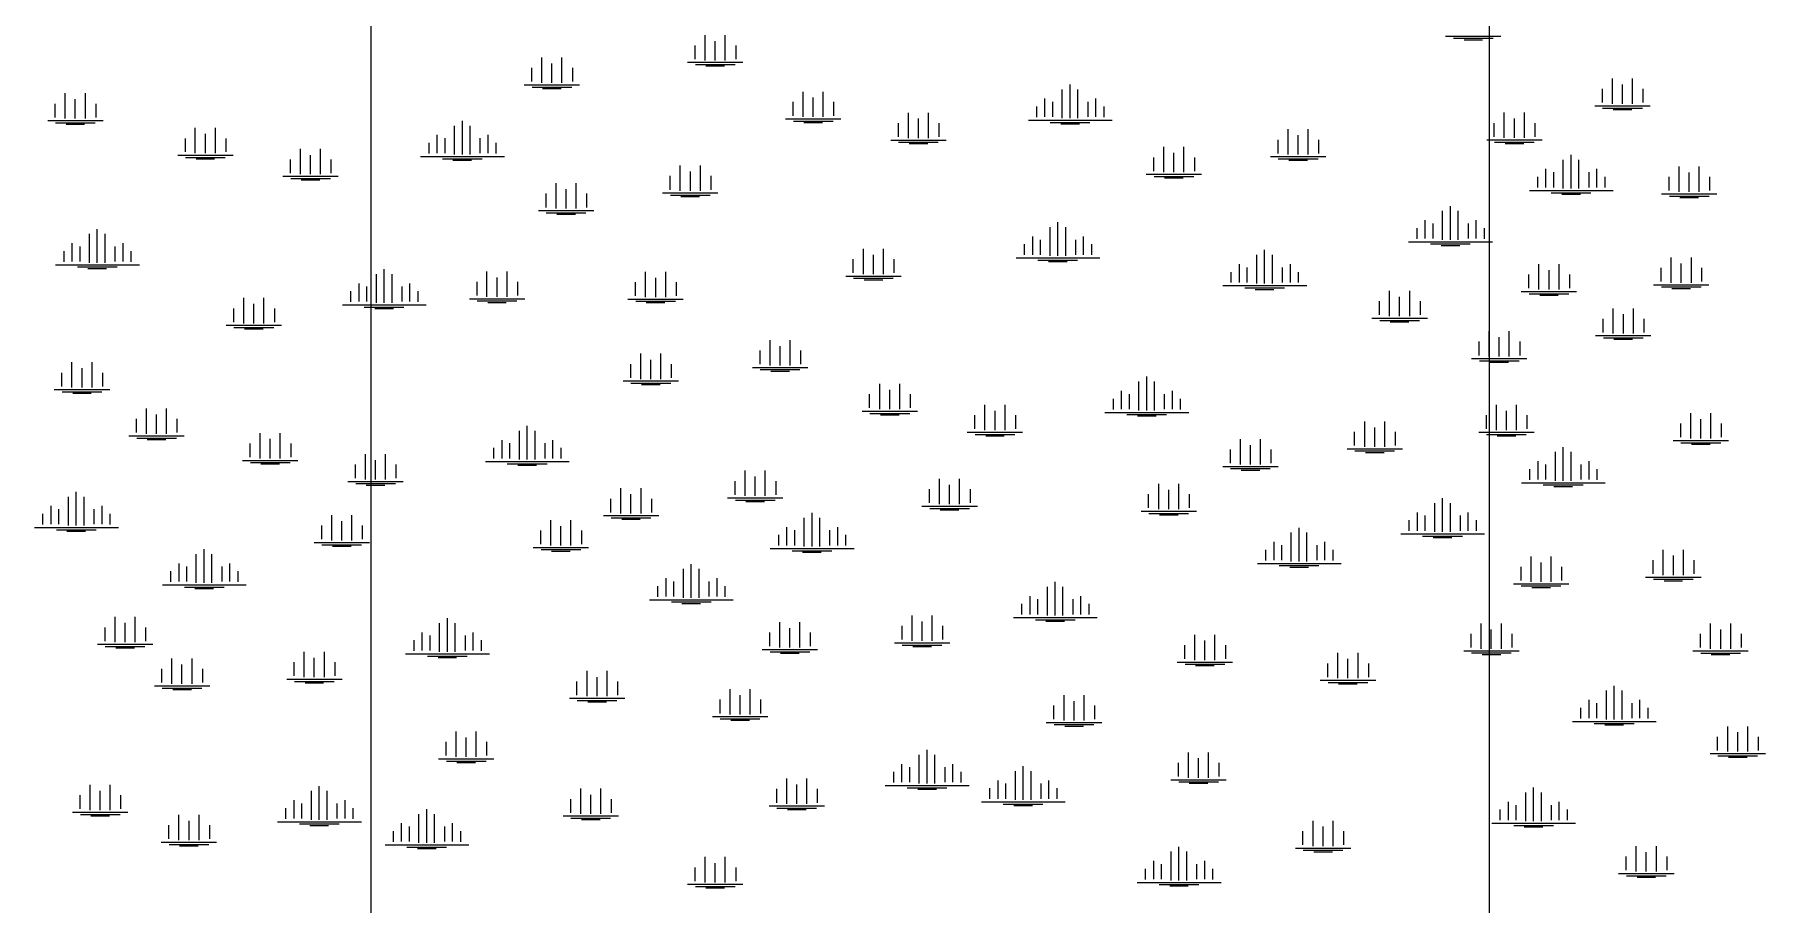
# Model space of a CAD drawing. Header units: metres. Extents: x 405809 to 420020, y 8257398 to 8272141.
# Drawn here: x 406699 to 408243, y 8265190 to 8265968 of the extents above; entities that cross this region are included whole.
import ezdxf

# ---------------------------------------------------------------- set-up
doc = ezdxf.new("R2010")
doc.units = ezdxf.units.M
doc.layers.add('BOFEDALES', color=112, linetype='Continuous', lineweight=5)
doc.layers.add('COORDENADAS', color=30, linetype='Continuous', lineweight=5)

msp = doc.modelspace()

# ---------------------------------------------------------------- linework, layer by layer
at = {"layer": 'BOFEDALES'}
for p, q in [((407289.6, 8265958.5), (407289.6, 8265946.2)), ((407298.8, 8265945.1), (407298.8, 8265967.8)), ((407307.8, 8265945.1), (407307.8, 8265962.4)), ((407316.8, 8265945.1), (407316.8, 8265967.8)), ((407326.1, 8265958.5), (407326.1, 8265946.2)), ((407960.9, 8265966.9), (408010.4, 8265966.9)), ((407967.9, 8265964.9), (408003.4, 8265964.9)), ((407977.4, 8265963.6), (407994, 8265963.6)), ((407143.6, 8265938.3), (407143.6, 8265926.1)), ((407152.8, 8265925), (407152.8, 8265947.6)), ((407161.8, 8265925), (407161.8, 8265942.3)), ((407170.8, 8265925), (407170.8, 8265947.6)), ((407180.1, 8265938.3), (407180.1, 8265926.1)), ((407283.1, 8265943.4), (407332.6, 8265943.4)), ((407290.1, 8265941.4), (407325.6, 8265941.4)), ((407299.5, 8265940.1), (407316.2, 8265940.1)), ((407137.1, 8265923.2), (407186.6, 8265923.2)), ((407625.2, 8265893.4), (407625.2, 8265923.6)), ((408110.1, 8265906.3), (408110.1, 8265928.9)), ((408119.1, 8265906.3), (408119.1, 8265923.6)), ((408128.1, 8265906.3), (408128.1, 8265928.9)), ((406726.6, 8265893.1), (406726.6, 8265915.7)), ((406735.6, 8265893.1), (406735.6, 8265910.3)), ((406744.6, 8265893.1), (406744.6, 8265915.7)), ((407144.1, 8265921.2), (407179.6, 8265921.2)), ((407153.5, 8265920), (407170.1, 8265920)), ((407377.2, 8265907.9), (407377.2, 8265895.6)), ((407386.4, 8265894.5), (407386.4, 8265917.1)), ((407395.4, 8265894.5), (407395.4, 8265911.8)), ((407404.4, 8265894.5), (407404.4, 8265917.1)), ((407413.7, 8265907.9), (407413.7, 8265895.6)), ((407602.4, 8265910.9), (407602.4, 8265894.5)), ((407609.4, 8265908), (407609.4, 8265894.5)), ((407618.2, 8265893.4), (407618.2, 8265919.2)), ((407625.2, 8265893.4), (407625.2, 8265919.2)), ((407632.2, 8265893.4), (407632.2, 8265919.2)), ((407640.9, 8265908), (407640.9, 8265894.5)), ((407647.9, 8265910.9), (407647.9, 8265894.5)), ((408100.8, 8265919.7), (408100.8, 8265907.4)), ((408137.4, 8265919.7), (408137.4, 8265907.4)), ((406717.4, 8265906.4), (406717.4, 8265894.1)), ((406753.9, 8265906.4), (406753.9, 8265894.1)), ((407370.7, 8265892.7), (407420.2, 8265892.7)), ((407480.5, 8265875.7), (407480.5, 8265898.3)), ((407489.5, 8265875.7), (407489.5, 8265893)), ((407498.5, 8265875.7), (407498.5, 8265898.3)), ((407595.1, 8265903.9), (407595.1, 8265894.4)), ((407655.3, 8265903.9), (407655.3, 8265894.4)), ((408013.4, 8265875.8), (408013.4, 8265898.4)), ((408022.4, 8265875.8), (408022.4, 8265893.1)), ((408031.4, 8265875.8), (408031.4, 8265898.4)), ((408094.3, 8265904.5), (408143.9, 8265904.5)), ((408101.3, 8265902.5), (408136.9, 8265902.5)), ((408110.8, 8265901.3), (408127.4, 8265901.3)), ((406710.9, 8265891.3), (406760.4, 8265891.3)), ((406717.9, 8265889.3), (406753.4, 8265889.3)), ((406727.3, 8265888), (406743.9, 8265888)), ((406842.9, 8265862.1), (406842.9, 8265884.7)), ((406851.9, 8265862.1), (406851.9, 8265879.4)), ((406860.9, 8265862.1), (406860.9, 8265884.7)), ((407058.9, 8265878.4), (407058.9, 8265862.1)), ((407074.7, 8265861), (407074.7, 8265886.7)), ((407081.7, 8265861), (407081.7, 8265891.1)), ((407081.7, 8265861), (407081.7, 8265886.7)), ((407088.7, 8265861), (407088.7, 8265886.7)), ((407104.4, 8265878.4), (407104.4, 8265862.1)), ((407377.7, 8265890.7), (407413.2, 8265890.7)), ((407387.1, 8265889.5), (407403.8, 8265889.5)), ((407471.3, 8265889), (407471.3, 8265876.8)), ((407507.8, 8265889), (407507.8, 8265876.8)), ((407587.9, 8265891.7), (407662.8, 8265891.7)), ((407607.4, 8265889.7), (407642.9, 8265889.7)), ((407616.9, 8265888.4), (407633.5, 8265888.4)), ((407820.1, 8265860.9), (407820.1, 8265883.5)), ((407829.1, 8265860.9), (407829.1, 8265878.2)), ((407838.1, 8265860.9), (407838.1, 8265883.5)), ((408004.2, 8265889.1), (408004.2, 8265876.9)), ((408040.7, 8265889.1), (408040.7, 8265876.9)), ((406833.7, 8265875.4), (406833.7, 8265863.2)), ((406870.2, 8265875.4), (406870.2, 8265863.2)), ((406937, 8265843.3), (406937, 8265865.9)), ((406955, 8265843.3), (406955, 8265865.9)), ((407051.6, 8265871.4), (407051.6, 8265861.9)), ((407065.9, 8265875.5), (407065.9, 8265862.1)), ((407097.4, 8265875.5), (407097.4, 8265862.1)), ((407111.7, 8265871.4), (407111.7, 8265861.9)), ((407464.8, 8265873.9), (407514.3, 8265873.9)), ((407471.8, 8265871.9), (407507.3, 8265871.9)), ((407481.2, 8265870.7), (407497.8, 8265870.7)), ((407709, 8265845.1), (407709, 8265867.7)), ((407718, 8265845.1), (407718, 8265862.4)), ((407727, 8265845.1), (407727, 8265867.7)), ((407810.8, 8265874.2), (407810.8, 8265862)), ((407847.4, 8265874.2), (407847.4, 8265862)), ((407997.7, 8265874), (408047.2, 8265874)), ((408004.7, 8265872), (408040.2, 8265872)), ((408014.1, 8265870.7), (408030.8, 8265870.7)), ((406827.2, 8265860.3), (406876.7, 8265860.3)), ((406834.2, 8265858.3), (406869.7, 8265858.3)), ((406843.6, 8265857), (406860.2, 8265857)), ((406927.7, 8265856.6), (406927.7, 8265844.3)), ((406946, 8265843.3), (406946, 8265860.5)), ((406964.2, 8265856.6), (406964.2, 8265844.3)), ((407044.3, 8265859.2), (407119.3, 8265859.2)), ((407063.9, 8265857.2), (407099.4, 8265857.2)), ((407073.3, 8265856), (407090, 8265856)), ((407276.6, 8265828.5), (407276.6, 8265851.1)), ((407285.6, 8265828.5), (407285.6, 8265845.7)), ((407294.6, 8265828.5), (407294.6, 8265851.1)), ((407699.8, 8265858.4), (407699.8, 8265846.2)), ((407736.3, 8265858.4), (407736.3, 8265846.2)), ((407804.3, 8265859.1), (407853.9, 8265859.1)), ((407811.3, 8265857.1), (407846.9, 8265857.1)), ((407820.8, 8265855.9), (407837.4, 8265855.9)), ((408050.4, 8265848), (408050.4, 8265831.6)), ((408066.2, 8265830.5), (408066.2, 8265856.3)), ((408073.2, 8265830.5), (408073.2, 8265860.7)), ((408073.2, 8265830.5), (408073.2, 8265856.3)), ((408080.2, 8265830.5), (408080.2, 8265856.3)), ((408095.9, 8265848), (408095.9, 8265831.6)), ((408169.7, 8265827.6), (408169.7, 8265850.2)), ((408187.7, 8265827.6), (408187.7, 8265850.2)), ((406921.2, 8265841.5), (406970.7, 8265841.5)), ((406928.2, 8265839.5), (406963.7, 8265839.5)), ((406937.7, 8265838.2), (406954.3, 8265838.2)), ((407165.5, 8265812.6), (407165.5, 8265835.3)), ((407183.5, 8265812.6), (407183.5, 8265835.3)), ((407267.3, 8265841.8), (407267.3, 8265829.5)), ((407303.8, 8265841.8), (407303.8, 8265829.5)), ((407693.3, 8265843.3), (407742.8, 8265843.3)), ((407700.3, 8265841.3), (407735.8, 8265841.3)), ((407709.7, 8265840), (407726.3, 8265840)), ((408043.1, 8265841), (408043.1, 8265831.5)), ((408057.4, 8265845.1), (408057.4, 8265831.6)), ((408088.9, 8265845.1), (408088.9, 8265831.6)), ((408103.2, 8265841), (408103.2, 8265831.5)), ((408160.5, 8265840.9), (408160.5, 8265828.7)), ((408178.7, 8265827.6), (408178.7, 8265844.9)), ((408197, 8265840.9), (408197, 8265828.7)), ((407156.2, 8265826), (407156.2, 8265813.7)), ((407174.5, 8265812.6), (407174.5, 8265829.9)), ((407192.7, 8265826), (407192.7, 8265813.7)), ((407260.8, 8265826.7), (407310.3, 8265826.7)), ((407267.8, 8265824.7), (407303.3, 8265824.7)), ((407277.2, 8265823.4), (407293.9, 8265823.4)), ((407965.2, 8265784.8), (407965.2, 8265814.9)), ((408035.9, 8265828.8), (408110.8, 8265828.8)), ((408055.4, 8265826.8), (408090.9, 8265826.8)), ((408064.9, 8265825.5), (408081.5, 8265825.5)), ((408154, 8265825.8), (408203.5, 8265825.8)), ((408161, 8265823.8), (408196.5, 8265823.8)), ((408170.4, 8265822.6), (408187.1, 8265822.6)), ((407149.7, 8265810.9), (407199.2, 8265810.9)), ((407156.7, 8265808.9), (407192.2, 8265808.9)), ((407166.1, 8265807.6), (407182.8, 8265807.6)), ((407614.2, 8265770.3), (407614.2, 8265800.4)), ((407942.5, 8265802.2), (407942.5, 8265785.9)), ((407949.5, 8265799.3), (407949.5, 8265785.9)), ((407958.2, 8265784.8), (407958.2, 8265810.5)), ((407965.2, 8265784.8), (407965.2, 8265810.5)), ((407972.2, 8265784.8), (407972.2, 8265810.5)), ((407981, 8265799.3), (407981, 8265785.9)), ((407988, 8265802.2), (407988, 8265785.9)), ((406748.2, 8265764.1), (406748.2, 8265789.9)), ((406755.2, 8265764.1), (406755.2, 8265794.3)), ((406755.2, 8265764.1), (406755.2, 8265789.9)), ((406762.2, 8265764.1), (406762.2, 8265789.9)), ((407591.4, 8265787.7), (407591.4, 8265771.3)), ((407598.4, 8265784.8), (407598.4, 8265771.3)), ((407607.2, 8265770.3), (407607.2, 8265796)), ((407614.2, 8265770.3), (407614.2, 8265796)), ((407621.2, 8265770.3), (407621.2, 8265796)), ((407629.9, 8265784.8), (407629.9, 8265771.3)), ((407636.9, 8265787.7), (407636.9, 8265771.3)), ((407935.2, 8265795.2), (407935.2, 8265785.7)), ((407995.3, 8265795.2), (407995.3, 8265785.7)), ((406725.2, 8265774.5), (406725.2, 8265765)), ((406732.5, 8265781.6), (406732.5, 8265765.2)), ((406739.5, 8265778.7), (406739.5, 8265765.2)), ((406771, 8265778.7), (406771, 8265765.2)), ((406778, 8265781.6), (406778, 8265765.2)), ((406785.3, 8265774.5), (406785.3, 8265765)), ((407440.3, 8265754), (407440.3, 8265776.7)), ((407449.3, 8265754), (407449.3, 8265771.3)), ((407458.3, 8265754), (407458.3, 8265776.7)), ((407576.9, 8265768.5), (407651.8, 8265768.5)), ((407584.1, 8265780.7), (407584.1, 8265771.2)), ((407644.2, 8265780.7), (407644.2, 8265771.2)), ((407792, 8265745.5), (407792, 8265771.2)), ((407799, 8265745.5), (407799, 8265775.6)), ((407799, 8265745.5), (407799, 8265771.2)), ((407806, 8265745.5), (407806, 8265771.2)), ((407927.9, 8265783), (408002.9, 8265783)), ((407947.5, 8265781), (407983, 8265781)), ((407956.9, 8265779.7), (407973.6, 8265779.7)), ((408162.7, 8265746.3), (408162.7, 8265768.9)), ((408180.7, 8265746.3), (408180.7, 8265768.9)), ((406717.9, 8265762.4), (406792.9, 8265762.4)), ((406737.5, 8265760.4), (406773, 8265760.4)), ((406746.9, 8265759.1), (406763.6, 8265759.1)), ((407004.8, 8265728.3), (407004.8, 8265754)), ((407011.8, 8265728.3), (407011.8, 8265758.4)), ((407011.8, 8265728.3), (407011.8, 8265754)), ((407018.8, 8265728.3), (407018.8, 8265754)), ((407103.7, 8265733.8), (407103.7, 8265756.4)), ((407121.7, 8265733.8), (407121.7, 8265756.4)), ((407245.6, 8265733.5), (407245.6, 8265756.1)), ((407263.6, 8265733.5), (407263.6, 8265756.1)), ((407431, 8265767.4), (407431, 8265755.1)), ((407467.5, 8265767.4), (407467.5, 8265755.1)), ((407596.4, 8265766.5), (407631.9, 8265766.5)), ((407605.8, 8265765.2), (407622.5, 8265765.2)), ((407769, 8265755.9), (407769, 8265746.4)), ((407776.3, 8265762.9), (407776.3, 8265746.5)), ((407783.3, 8265760), (407783.3, 8265746.5)), ((407814.8, 8265760), (407814.8, 8265746.5)), ((407821.8, 8265762.9), (407821.8, 8265746.5)), ((407829.1, 8265755.9), (407829.1, 8265746.4)), ((408035.1, 8265753.6), (408035.1, 8265741.4)), ((408044.4, 8265740.3), (408044.4, 8265762.9)), ((408053.4, 8265740.3), (408053.4, 8265757.5)), ((408062.4, 8265740.3), (408062.4, 8265762.9)), ((408071.6, 8265753.6), (408071.6, 8265741.4)), ((408153.4, 8265759.6), (408153.4, 8265747.3)), ((408171.7, 8265746.3), (408171.7, 8265763.5)), ((408189.9, 8265759.6), (408189.9, 8265747.3)), ((406981.7, 8265738.7), (406981.7, 8265729.2)), ((406989, 8265745.7), (406989, 8265729.4)), ((406996, 8265742.9), (406996, 8265729.4)), ((407027.5, 8265742.9), (407027.5, 8265729.4)), ((407034.5, 8265745.7), (407034.5, 8265729.4)), ((407041.8, 8265738.7), (407041.8, 8265729.2)), ((407094.5, 8265747.1), (407094.5, 8265734.9)), ((407112.7, 8265733.8), (407112.7, 8265751.1)), ((407131, 8265747.1), (407131, 8265734.9)), ((407236.3, 8265746.8), (407236.3, 8265734.6)), ((407254.6, 8265733.5), (407254.6, 8265750.8)), ((407272.8, 8265746.8), (407272.8, 8265734.6)), ((407424.5, 8265752.3), (407474, 8265752.3)), ((407431.5, 8265750.3), (407467, 8265750.3)), ((407440.9, 8265749), (407457.6, 8265749)), ((407761.7, 8265743.7), (407836.7, 8265743.7)), ((407781.3, 8265741.7), (407816.8, 8265741.7)), ((407790.7, 8265740.4), (407807.4, 8265740.4)), ((407910.8, 8265716.4), (407910.8, 8265739)), ((407928.8, 8265716.4), (407928.8, 8265739)), ((408028.6, 8265738.5), (408078.1, 8265738.5)), ((408146.9, 8265744.5), (408196.4, 8265744.5)), ((408153.9, 8265742.5), (408189.4, 8265742.5)), ((408163.3, 8265741.2), (408180, 8265741.2)), ((406877, 8265723.4), (406877, 8265711.1)), ((406886.3, 8265710), (406886.3, 8265732.7)), ((406895.3, 8265710), (406895.3, 8265727.3)), ((406904.3, 8265710), (406904.3, 8265732.7)), ((406913.6, 8265723.4), (406913.6, 8265711.1)), ((406974.5, 8265726.5), (407049.4, 8265726.5)), ((406994, 8265724.5), (407029.5, 8265724.5)), ((407003.4, 8265723.3), (407020.1, 8265723.3)), ((407088, 8265732), (407137.5, 8265732)), ((407095, 8265730), (407130.5, 8265730)), ((407104.4, 8265728.7), (407121, 8265728.7)), ((407229.8, 8265731.7), (407279.3, 8265731.7)), ((407236.8, 8265729.7), (407272.3, 8265729.7)), ((407246.2, 8265728.5), (407262.9, 8265728.5)), ((407901.6, 8265729.7), (407901.6, 8265717.5)), ((407919.8, 8265716.4), (407919.8, 8265733.7)), ((407938.1, 8265729.7), (407938.1, 8265717.5)), ((408035.6, 8265736.5), (408071.1, 8265736.5)), ((408045.1, 8265735.2), (408061.7, 8265735.2)), ((408110.9, 8265700.8), (408110.9, 8265723.4)), ((408128.9, 8265700.8), (408128.9, 8265723.4)), ((406870.5, 8265708.3), (406920.1, 8265708.3)), ((407895.1, 8265714.6), (407944.6, 8265714.6)), ((407902.1, 8265712.6), (407937.6, 8265712.6)), ((407911.5, 8265711.3), (407928.2, 8265711.3)), ((408101.6, 8265714.1), (408101.6, 8265701.9)), ((408119.9, 8265700.8), (408119.9, 8265718.1)), ((408138.1, 8265714.1), (408138.1, 8265701.9)), ((406877.5, 8265706.3), (406913.1, 8265706.3)), ((406887, 8265705), (406903.6, 8265705)), ((407356.9, 8265672.4), (407356.9, 8265695)), ((407374.9, 8265672.4), (407374.9, 8265695)), ((407990.7, 8265693.7), (407990.7, 8265681.4)), ((407999.9, 8265680.4), (407999.9, 8265703)), ((408008.9, 8265680.4), (408008.9, 8265697.6)), ((408017.9, 8265680.4), (408017.9, 8265703)), ((408027.2, 8265693.7), (408027.2, 8265681.4)), ((408095.1, 8265699), (408144.6, 8265699)), ((408102.1, 8265697), (408137.6, 8265697)), ((408111.5, 8265695.8), (408128.2, 8265695.8)), ((407241.2, 8265660.2), (407241.2, 8265682.9)), ((407250.2, 8265660.2), (407250.2, 8265677.5)), ((407259.2, 8265660.2), (407259.2, 8265682.9)), ((407347.6, 8265685.7), (407347.6, 8265673.5)), ((407365.9, 8265672.4), (407365.9, 8265689.7)), ((407384.1, 8265685.7), (407384.1, 8265673.5)), ((407984.2, 8265678.6), (408033.7, 8265678.6)), ((407991.2, 8265676.6), (408026.7, 8265676.6)), ((406723.3, 8265665.9), (406723.3, 8265653.6)), ((406732.6, 8265652.5), (406732.6, 8265675.2)), ((406741.6, 8265652.5), (406741.6, 8265669.8)), ((406750.6, 8265652.5), (406750.6, 8265675.2)), ((406759.9, 8265665.9), (406759.9, 8265653.6)), ((407232, 8265673.6), (407232, 8265661.3)), ((407268.5, 8265673.6), (407268.5, 8265661.3)), ((407341.1, 8265670.6), (407390.6, 8265670.6)), ((407348.1, 8265668.6), (407383.6, 8265668.6)), ((407357.5, 8265667.3), (407374.2, 8265667.3)), ((407693.7, 8265632.2), (407693.7, 8265662.4)), ((408000.6, 8265675.3), (408017.2, 8265675.3)), ((406716.8, 8265650.8), (406766.4, 8265650.8)), ((406723.8, 8265648.8), (406759.4, 8265648.8)), ((406733.3, 8265647.5), (406749.9, 8265647.5)), ((407225.5, 8265658.5), (407275, 8265658.5)), ((407232.5, 8265656.5), (407268, 8265656.5)), ((407241.9, 8265655.2), (407258.5, 8265655.2)), ((407445.6, 8265646.6), (407445.6, 8265634.4)), ((407454.9, 8265633.3), (407454.9, 8265655.9)), ((407463.9, 8265633.3), (407463.9, 8265650.6)), ((407472.9, 8265633.3), (407472.9, 8265655.9)), ((407482.2, 8265646.6), (407482.2, 8265634.4)), ((407670.9, 8265649.7), (407670.9, 8265633.3)), ((407677.9, 8265646.8), (407677.9, 8265633.3)), ((407686.7, 8265632.2), (407686.7, 8265657.9)), ((407693.7, 8265632.2), (407693.7, 8265657.9)), ((407700.7, 8265632.2), (407700.7, 8265657.9)), ((407709.4, 8265646.8), (407709.4, 8265633.3)), ((407716.4, 8265649.7), (407716.4, 8265633.3)), ((406799.2, 8265611.2), (406799.2, 8265633.8)), ((406817.2, 8265611.2), (406817.2, 8265633.8)), ((407439.1, 8265631.5), (407488.7, 8265631.5)), ((407446.1, 8265629.5), (407481.7, 8265629.5)), ((407549, 8265614.5), (407549, 8265637.1)), ((407558, 8265614.5), (407558, 8265631.8)), ((407567, 8265614.5), (407567, 8265637.1)), ((407656.3, 8265630.4), (407731.3, 8265630.4)), ((407663.6, 8265642.6), (407663.6, 8265633.1)), ((407723.7, 8265642.6), (407723.7, 8265633.1)), ((408006.4, 8265614.5), (408006.4, 8265637.1)), ((408015.4, 8265614.5), (408015.4, 8265631.8)), ((408024.4, 8265614.5), (408024.4, 8265637.1)), ((408180.2, 8265607.1), (408180.2, 8265629.7)), ((408198.2, 8265607.1), (408198.2, 8265629.7)), ((406790, 8265624.6), (406790, 8265612.3)), ((406808.2, 8265611.2), (406808.2, 8265628.5)), ((406826.5, 8265624.6), (406826.5, 8265612.3)), ((407132.7, 8265588.2), (407132.7, 8265613.9)), ((407139.7, 8265588.2), (407139.7, 8265618.4)), ((407139.7, 8265588.2), (407139.7, 8265613.9)), ((407146.7, 8265588.2), (407146.7, 8265613.9)), ((407455.6, 8265628.3), (407472.2, 8265628.3)), ((407539.7, 8265627.8), (407539.7, 8265615.6)), ((407576.2, 8265627.8), (407576.2, 8265615.6)), ((407675.9, 8265628.4), (407711.4, 8265628.4)), ((407685.3, 8265627.2), (407702, 8265627.2)), ((407888.6, 8265599.7), (407888.6, 8265622.3)), ((407897.6, 8265599.7), (407897.6, 8265617)), ((407906.6, 8265599.7), (407906.6, 8265622.3)), ((407997.1, 8265627.8), (407997.1, 8265615.6)), ((408033.6, 8265627.8), (408033.6, 8265615.6)), ((408170.9, 8265620.4), (408170.9, 8265608.2)), ((408189.2, 8265607.1), (408189.2, 8265624.4)), ((408207.4, 8265620.4), (408207.4, 8265608.2)), ((406783.5, 8265609.4), (406833, 8265609.4)), ((406790.5, 8265607.4), (406826, 8265607.4)), ((406799.9, 8265606.2), (406816.6, 8265606.2)), ((406891.7, 8265602.6), (406891.7, 8265590.4)), ((406900.9, 8265589.3), (406900.9, 8265611.9)), ((406909.9, 8265589.3), (406909.9, 8265606.6)), ((406918.9, 8265589.3), (406918.9, 8265611.9)), ((406928.2, 8265602.6), (406928.2, 8265590.4)), ((407109.6, 8265598.6), (407109.6, 8265589.1)), ((407116.9, 8265605.7), (407116.9, 8265589.3)), ((407123.9, 8265602.8), (407123.9, 8265589.3)), ((407155.4, 8265602.8), (407155.4, 8265589.3)), ((407162.4, 8265605.7), (407162.4, 8265589.3)), ((407169.8, 8265598.6), (407169.8, 8265589.1)), ((407533.2, 8265612.7), (407582.7, 8265612.7)), ((407540.2, 8265610.7), (407575.7, 8265610.7)), ((407549.7, 8265609.4), (407566.3, 8265609.4)), ((407777.5, 8265583.9), (407777.5, 8265606.5)), ((407786.5, 8265583.9), (407786.5, 8265601.2)), ((407795.5, 8265583.9), (407795.5, 8265606.5)), ((407879.3, 8265613), (407879.3, 8265600.8)), ((407915.8, 8265613), (407915.8, 8265600.8)), ((407990.6, 8265612.7), (408040.1, 8265612.7)), ((407997.6, 8265610.7), (408033.1, 8265610.7)), ((408007, 8265609.5), (408023.7, 8265609.5)), ((408066.1, 8265569.3), (408066.1, 8265599.4)), ((408164.4, 8265605.3), (408213.9, 8265605.3)), ((408171.4, 8265603.3), (408206.9, 8265603.3)), ((408180.8, 8265602.1), (408197.5, 8265602.1)), ((406885.2, 8265587.5), (406934.7, 8265587.5)), ((406892.2, 8265585.5), (406927.7, 8265585.5)), ((406901.6, 8265584.3), (406918.3, 8265584.3)), ((406985.8, 8265583.8), (406985.8, 8265571.6)), ((406995, 8265570.5), (406995, 8265593.1)), ((407004, 8265570.5), (407004, 8265587.8)), ((407013, 8265570.5), (407013, 8265593.1)), ((407022.3, 8265583.8), (407022.3, 8265571.6)), ((407102.4, 8265586.4), (407177.3, 8265586.4)), ((407121.9, 8265584.4), (407157.4, 8265584.4)), ((407131.4, 8265583.2), (407148, 8265583.2)), ((407768.2, 8265597.2), (407768.2, 8265585)), ((407804.7, 8265597.2), (407804.7, 8265585)), ((407872.8, 8265597.9), (407922.3, 8265597.9)), ((407879.8, 8265595.9), (407915.3, 8265595.9)), ((407889.2, 8265594.6), (407905.9, 8265594.6)), ((408043.3, 8265586.7), (408043.3, 8265570.3)), ((408050.3, 8265583.8), (408050.3, 8265570.3)), ((408059.1, 8265569.3), (408059.1, 8265595)), ((408066.1, 8265569.3), (408066.1, 8265595)), ((408073.1, 8265569.3), (408073.1, 8265595)), ((408081.9, 8265583.8), (408081.9, 8265570.3)), ((408088.9, 8265586.7), (408088.9, 8265570.3)), ((406979.3, 8265568.7), (407028.8, 8265568.7)), ((407325.4, 8265569), (407325.4, 8265556.8)), ((407334.6, 8265555.7), (407334.6, 8265578.3)), ((407343.6, 8265555.7), (407343.6, 8265573)), ((407352.6, 8265555.7), (407352.6, 8265578.3)), ((407361.9, 8265569), (407361.9, 8265556.8)), ((407508.4, 8265548.3), (407508.4, 8265570.9)), ((407526.4, 8265548.3), (407526.4, 8265570.9)), ((407761.7, 8265582.1), (407811.2, 8265582.1)), ((407768.7, 8265580.1), (407804.2, 8265580.1)), ((407778.1, 8265578.8), (407794.8, 8265578.8)), ((408028.8, 8265567.5), (408103.7, 8265567.5)), ((408036, 8265579.7), (408036, 8265570.2)), ((408096.2, 8265579.7), (408096.2, 8265570.2)), ((406729.5, 8265529.3), (406729.5, 8265555)), ((406736.5, 8265529.3), (406736.5, 8265559.4)), ((406736.5, 8265529.3), (406736.5, 8265555)), ((406743.5, 8265529.3), (406743.5, 8265555)), ((406986.3, 8265566.7), (407021.8, 8265566.7)), ((406995.7, 8265565.4), (407012.4, 8265565.4)), ((407214.3, 8265553.2), (407214.3, 8265541)), ((407223.5, 8265539.9), (407223.5, 8265562.5)), ((407232.5, 8265539.9), (407232.5, 8265557.2)), ((407241.5, 8265539.9), (407241.5, 8265562.5)), ((407250.8, 8265553.2), (407250.8, 8265541)), ((407318.9, 8265553.9), (407368.4, 8265553.9)), ((407499.2, 8265561.6), (407499.2, 8265549.4)), ((407517.4, 8265548.3), (407517.4, 8265565.6)), ((407535.7, 8265561.6), (407535.7, 8265549.4)), ((407695.1, 8265557.3), (407695.1, 8265545)), ((407704.4, 8265543.9), (407704.4, 8265566.5)), ((407713.4, 8265543.9), (407713.4, 8265561.2)), ((407722.4, 8265543.9), (407722.4, 8265566.5)), ((407731.6, 8265557.3), (407731.6, 8265545)), ((407958.2, 8265523.5), (407958.2, 8265553.6)), ((408048.3, 8265565.5), (408083.9, 8265565.5)), ((408057.8, 8265564.2), (408074.4, 8265564.2)), ((406706.4, 8265539.7), (406706.4, 8265530.2)), ((406713.7, 8265546.7), (406713.7, 8265530.4)), ((406720.7, 8265543.8), (406720.7, 8265530.4)), ((406752.2, 8265543.8), (406752.2, 8265530.4)), ((406759.2, 8265546.7), (406759.2, 8265530.4)), ((406766.5, 8265539.7), (406766.5, 8265530.2)), ((406964.9, 8265515.8), (406964.9, 8265538.5)), ((406982.9, 8265515.8), (406982.9, 8265538.5)), ((407207.8, 8265538.1), (407257.3, 8265538.1)), ((407325.9, 8265551.9), (407361.4, 8265551.9)), ((407335.3, 8265550.6), (407351.9, 8265550.6)), ((407394.4, 8265510.4), (407394.4, 8265540.6)), ((407492.7, 8265546.5), (407542.2, 8265546.5)), ((407499.7, 8265544.5), (407535.2, 8265544.5)), ((407509.1, 8265543.2), (407525.7, 8265543.2)), ((407688.6, 8265542.1), (407738.1, 8265542.1)), ((407695.6, 8265540.1), (407731.1, 8265540.1)), ((407705, 8265538.9), (407721.7, 8265538.9)), ((407935.4, 8265540.9), (407935.4, 8265524.6)), ((407942.4, 8265538.1), (407942.4, 8265524.6)), ((407951.2, 8265523.5), (407951.2, 8265549.2)), ((407958.2, 8265523.5), (407958.2, 8265549.2)), ((407965.2, 8265523.5), (407965.2, 8265549.2)), ((407973.9, 8265538.1), (407973.9, 8265524.6)), ((407980.9, 8265540.9), (407980.9, 8265524.6)), ((406699.1, 8265527.5), (406774.1, 8265527.5)), ((406718.7, 8265525.5), (406754.2, 8265525.5)), ((406728.1, 8265524.2), (406744.8, 8265524.2)), ((406955.6, 8265529.2), (406955.6, 8265516.9)), ((406973.9, 8265515.8), (406973.9, 8265533.1)), ((406992.1, 8265529.2), (406992.1, 8265516.9)), ((407151.6, 8265524.8), (407151.6, 8265512.6)), ((407160.8, 8265511.5), (407160.8, 8265534.1)), ((407169.8, 8265511.5), (407169.8, 8265528.8)), ((407178.8, 8265511.5), (407178.8, 8265534.1)), ((407188.1, 8265524.8), (407188.1, 8265512.6)), ((407214.8, 8265536.1), (407250.3, 8265536.1)), ((407224.2, 8265534.8), (407240.8, 8265534.8)), ((407371.6, 8265527.9), (407371.6, 8265511.5)), ((407378.6, 8265525), (407378.6, 8265511.5)), ((407387.4, 8265510.4), (407387.4, 8265536.2)), ((407394.4, 8265510.4), (407394.4, 8265536.2)), ((407401.4, 8265510.4), (407401.4, 8265536.2)), ((407410.1, 8265525), (407410.1, 8265511.5)), ((407417.1, 8265527.9), (407417.1, 8265511.5)), ((407822.9, 8265497.1), (407822.9, 8265522.9)), ((407829.9, 8265497.1), (407829.9, 8265527.3)), ((407829.9, 8265497.1), (407829.9, 8265522.9)), ((407836.9, 8265497.1), (407836.9, 8265522.9)), ((407920.8, 8265521.7), (407995.8, 8265521.7)), ((407928.1, 8265533.9), (407928.1, 8265524.4)), ((407988.2, 8265533.9), (407988.2, 8265524.4)), ((406850.8, 8265478), (406850.8, 8265508.1)), ((406949.1, 8265514.1), (406998.6, 8265514.1)), ((406956.1, 8265512.1), (406991.6, 8265512.1)), ((406965.6, 8265510.8), (406982.2, 8265510.8)), ((407145.1, 8265509.7), (407194.6, 8265509.7)), ((407152.1, 8265507.7), (407187.6, 8265507.7)), ((407161.5, 8265506.4), (407178.1, 8265506.4)), ((407357, 8265508.7), (407432, 8265508.7)), ((407364.3, 8265520.9), (407364.3, 8265511.4)), ((407376.6, 8265506.7), (407412.1, 8265506.7)), ((407424.4, 8265520.9), (407424.4, 8265511.4)), ((407799.9, 8265507.5), (407799.9, 8265498)), ((407807.2, 8265514.6), (407807.2, 8265498.2)), ((407814.2, 8265511.7), (407814.2, 8265498.2)), ((407845.7, 8265511.7), (407845.7, 8265498.2)), ((407852.7, 8265514.6), (407852.7, 8265498.2)), ((407860, 8265507.5), (407860, 8265498)), ((407940.4, 8265519.7), (407975.9, 8265519.7)), ((407949.8, 8265518.5), (407966.5, 8265518.5)), ((408155.6, 8265485), (408155.6, 8265507.6)), ((408173.6, 8265485), (408173.6, 8265507.6)), ((406828.1, 8265495.4), (406828.1, 8265479.1)), ((406835.1, 8265492.5), (406835.1, 8265479.1)), ((406843.8, 8265478), (406843.8, 8265503.7)), ((406850.8, 8265478), (406850.8, 8265503.7)), ((406857.8, 8265478), (406857.8, 8265503.7)), ((406866.6, 8265492.5), (406866.6, 8265479.1)), ((406873.6, 8265495.4), (406873.6, 8265479.1)), ((407279.4, 8265464.7), (407279.4, 8265490.4)), ((407286.4, 8265464.7), (407286.4, 8265494.8)), ((407286.4, 8265464.7), (407286.4, 8265490.4)), ((407293.4, 8265464.7), (407293.4, 8265490.4)), ((407386, 8265505.4), (407402.7, 8265505.4)), ((407792.6, 8265495.4), (407867.6, 8265495.4)), ((407812.2, 8265493.4), (407847.7, 8265493.4)), ((407821.6, 8265492.1), (407838.3, 8265492.1)), ((408028.1, 8265492.3), (408028.1, 8265480.1)), ((408037.3, 8265479), (408037.3, 8265501.6)), ((408046.3, 8265479), (408046.3, 8265496.3)), ((408055.3, 8265479), (408055.3, 8265501.6)), ((408064.6, 8265492.3), (408064.6, 8265480.1)), ((408146.3, 8265498.3), (408146.3, 8265486.1)), ((408164.6, 8265485), (408164.6, 8265502.3)), ((408182.9, 8265498.3), (408182.9, 8265486.1)), ((406813.5, 8265476.2), (406888.4, 8265476.2)), ((406820.8, 8265488.4), (406820.8, 8265478.9)), ((406880.9, 8265488.4), (406880.9, 8265478.9)), ((407256.3, 8265475.1), (407256.3, 8265465.6)), ((407263.6, 8265482.1), (407263.6, 8265465.8)), ((407270.6, 8265479.2), (407270.6, 8265465.8)), ((407302.2, 8265479.2), (407302.2, 8265465.8)), ((407309.2, 8265482.1), (407309.2, 8265465.8)), ((407316.5, 8265475.1), (407316.5, 8265465.6)), ((407611.8, 8265448.7), (407611.8, 8265478.9)), ((408021.6, 8265477.2), (408071.1, 8265477.2)), ((408028.6, 8265475.2), (408064.1, 8265475.2)), ((408139.8, 8265483.2), (408189.4, 8265483.2)), ((408146.8, 8265481.2), (408182.4, 8265481.2)), ((408156.3, 8265479.9), (408172.9, 8265479.9)), ((406833.1, 8265474.2), (406868.6, 8265474.2)), ((406842.5, 8265473), (406859.1, 8265473)), ((407249.1, 8265462.9), (407324, 8265462.9)), ((407268.6, 8265460.9), (407304.2, 8265460.9)), ((407278.1, 8265459.6), (407294.7, 8265459.6)), ((407589.1, 8265466.2), (407589.1, 8265449.8)), ((407596.1, 8265463.3), (407596.1, 8265449.8)), ((407604.8, 8265448.7), (407604.8, 8265474.5)), ((407611.8, 8265448.7), (407611.8, 8265474.5)), ((407618.8, 8265448.7), (407618.8, 8265474.5)), ((407627.6, 8265463.3), (407627.6, 8265449.8)), ((407634.6, 8265466.2), (407634.6, 8265449.8)), ((408038, 8265473.9), (408054.6, 8265473.9)), ((406771.1, 8265424.9), (406771.1, 8265447.5)), ((406789.1, 8265424.9), (406789.1, 8265447.5)), ((407068.3, 8265416.3), (407068.3, 8265446.4)), ((407483.8, 8265426.2), (407483.8, 8265448.8)), ((407501.8, 8265426.2), (407501.8, 8265448.8)), ((407574.5, 8265447), (407649.5, 8265447)), ((407581.8, 8265459.1), (407581.8, 8265449.6)), ((407594.1, 8265445), (407629.6, 8265445)), ((407641.9, 8265459.1), (407641.9, 8265449.6)), ((406761.9, 8265438.2), (406761.9, 8265425.9)), ((406780.1, 8265424.9), (406780.1, 8265442.1)), ((406798.4, 8265438.2), (406798.4, 8265425.9)), ((407045.6, 8265433.7), (407045.6, 8265417.4)), ((407052.6, 8265430.8), (407052.6, 8265417.4)), ((407061.3, 8265416.3), (407061.3, 8265442)), ((407068.3, 8265416.3), (407068.3, 8265442)), ((407075.3, 8265416.3), (407075.3, 8265442)), ((407084.1, 8265430.8), (407084.1, 8265417.4)), ((407091.1, 8265433.7), (407091.1, 8265417.4)), ((407356.3, 8265433.5), (407356.3, 8265421.3)), ((407365.6, 8265420.2), (407365.6, 8265442.8)), ((407374.6, 8265420.2), (407374.6, 8265437.4)), ((407383.6, 8265420.2), (407383.6, 8265442.8)), ((407392.8, 8265433.5), (407392.8, 8265421.3)), ((407474.6, 8265439.5), (407474.6, 8265427.2)), ((407492.8, 8265426.2), (407492.8, 8265443.4)), ((407511.1, 8265439.5), (407511.1, 8265427.2)), ((407603.5, 8265443.7), (407620.2, 8265443.7)), ((407736.7, 8265409), (407736.7, 8265431.6)), ((407754.7, 8265409), (407754.7, 8265431.6)), ((407983.6, 8265432.4), (407983.6, 8265420.2)), ((407992.8, 8265419.1), (407992.8, 8265441.7)), ((408001.8, 8265419.1), (408001.8, 8265436.4)), ((408010.8, 8265419.1), (408010.8, 8265441.7)), ((408020.1, 8265432.4), (408020.1, 8265420.2)), ((408188.6, 8265432.3), (408188.6, 8265420.1)), ((408197.9, 8265419), (408197.9, 8265441.6)), ((408206.9, 8265419), (408206.9, 8265436.3)), ((408215.9, 8265419), (408215.9, 8265441.6)), ((408225.1, 8265432.3), (408225.1, 8265420.1)), ((406755.4, 8265423.1), (406804.9, 8265423.1)), ((406762.4, 8265421.1), (406797.9, 8265421.1)), ((406771.8, 8265419.8), (406788.5, 8265419.8)), ((406940.3, 8265393.7), (406940.3, 8265416.3)), ((406958.3, 8265393.7), (406958.3, 8265416.3)), ((407031, 8265414.5), (407105.9, 8265414.5)), ((407038.2, 8265426.7), (407038.2, 8265417.2)), ((407098.4, 8265426.7), (407098.4, 8265417.2)), ((407349.8, 8265418.4), (407399.3, 8265418.4)), ((407356.8, 8265416.4), (407392.3, 8265416.4)), ((407366.2, 8265415.1), (407382.9, 8265415.1)), ((407468.1, 8265424.4), (407517.6, 8265424.4)), ((407475.1, 8265422.4), (407510.6, 8265422.4)), ((407484.5, 8265421.1), (407501.2, 8265421.1)), ((407727.5, 8265422.3), (407727.5, 8265410.1)), ((407745.7, 8265409), (407745.7, 8265426.3)), ((407764, 8265422.3), (407764, 8265410.1)), ((407864.6, 8265392.7), (407864.6, 8265415.3)), ((407882.6, 8265392.7), (407882.6, 8265415.3)), ((407977.1, 8265417.3), (408026.6, 8265417.3)), ((407984.1, 8265415.3), (408019.6, 8265415.3)), ((407993.5, 8265414), (408010.2, 8265414)), ((408182.1, 8265417.2), (408231.6, 8265417.2)), ((408189.1, 8265415.2), (408224.6, 8265415.2)), ((408198.5, 8265413.9), (408215.2, 8265413.9)), ((406812.8, 8265401.1), (406812.8, 8265388.8)), ((406822, 8265387.7), (406822, 8265410.3)), ((406831, 8265387.7), (406831, 8265405)), ((406840, 8265387.7), (406840, 8265410.3)), ((406849.3, 8265401.1), (406849.3, 8265388.8)), ((406931.1, 8265407), (406931.1, 8265394.8)), ((406949.3, 8265393.7), (406949.3, 8265411)), ((406967.6, 8265407), (406967.6, 8265394.8)), ((407050.6, 8265412.5), (407086.1, 8265412.5)), ((407060, 8265411.2), (407076.6, 8265411.2)), ((407193.2, 8265376.6), (407193.2, 8265399.2)), ((407211.2, 8265376.6), (407211.2, 8265399.2)), ((407721, 8265407.2), (407770.5, 8265407.2)), ((407728, 8265405.2), (407763.5, 8265405.2)), ((407737.4, 8265404), (407754, 8265404)), ((407855.4, 8265406), (407855.4, 8265393.8)), ((407873.6, 8265392.7), (407873.6, 8265410)), ((407891.9, 8265406), (407891.9, 8265393.8)), ((406806.3, 8265385.9), (406855.8, 8265385.9)), ((406813.3, 8265383.9), (406848.8, 8265383.9)), ((406822.7, 8265382.7), (406839.4, 8265382.7)), ((406924.6, 8265391.9), (406974.1, 8265391.9)), ((406931.6, 8265389.9), (406967.1, 8265389.9)), ((406941, 8265388.7), (406957.6, 8265388.7)), ((407183.9, 8265389.9), (407183.9, 8265377.6)), ((407202.2, 8265376.6), (407202.2, 8265393.8)), ((407220.4, 8265389.9), (407220.4, 8265377.6)), ((407321.1, 8265360.3), (407321.1, 8265382.9)), ((407339.1, 8265360.3), (407339.1, 8265382.9)), ((407848.9, 8265390.9), (407898.4, 8265390.9)), ((407855.9, 8265388.9), (407891.4, 8265388.9)), ((407865.3, 8265387.7), (407882, 8265387.7)), ((408111.7, 8265355.9), (408111.7, 8265386)), ((407177.4, 8265374.8), (407226.9, 8265374.8)), ((407184.4, 8265372.8), (407219.9, 8265372.8)), ((407193.9, 8265371.5), (407210.5, 8265371.5)), ((407311.8, 8265373.6), (407311.8, 8265361.3)), ((407330.1, 8265360.3), (407330.1, 8265377.5)), ((407348.3, 8265373.6), (407348.3, 8265361.3)), ((407610.4, 8265368.3), (407610.4, 8265356)), ((407619.7, 8265355), (407619.7, 8265377.6)), ((407628.7, 8265355), (407628.7, 8265372.2)), ((407637.7, 8265355), (407637.7, 8265377.6)), ((407646.9, 8265368.3), (407646.9, 8265356)), ((408088.9, 8265373.3), (408088.9, 8265357)), ((408095.9, 8265370.5), (408095.9, 8265357)), ((408104.7, 8265355.9), (408104.7, 8265381.6)), ((408111.7, 8265355.9), (408111.7, 8265381.6)), ((408118.7, 8265355.9), (408118.7, 8265381.6)), ((408127.4, 8265370.5), (408127.4, 8265357)), ((408134.4, 8265373.3), (408134.4, 8265357)), ((407305.3, 8265358.5), (407354.8, 8265358.5)), ((407312.3, 8265356.5), (407347.8, 8265356.5)), ((407321.8, 8265355.2), (407338.4, 8265355.2)), ((407603.9, 8265353.2), (407653.4, 8265353.2)), ((408074.3, 8265354.1), (408149.3, 8265354.1)), ((408081.6, 8265366.3), (408081.6, 8265356.8)), ((408093.9, 8265352.1), (408129.4, 8265352.1)), ((408141.7, 8265366.3), (408141.7, 8265356.8)), ((407076.1, 8265322.5), (407076.1, 8265345.1)), ((407085.1, 8265322.5), (407085.1, 8265339.8)), ((407094.1, 8265322.5), (407094.1, 8265345.1)), ((407610.9, 8265351.2), (407646.4, 8265351.2)), ((407620.3, 8265349.9), (407637, 8265349.9)), ((408103.3, 8265350.9), (408120, 8265350.9)), ((408203.9, 8265340.4), (408203.9, 8265328.2)), ((408213.2, 8265327.1), (408213.2, 8265349.7)), ((408222.2, 8265327.1), (408222.2, 8265344.4)), ((408231.2, 8265327.1), (408231.2, 8265349.7)), ((408240.4, 8265340.4), (408240.4, 8265328.2)), ((407060.4, 8265320.7), (407109.9, 8265320.7)), ((407066.9, 8265335.8), (407066.9, 8265323.6)), ((407103.4, 8265335.8), (407103.4, 8265323.6)), ((407490.3, 8265298.6), (407490.3, 8265324.3)), ((407497.3, 8265298.6), (407497.3, 8265328.7)), ((407497.3, 8265298.6), (407497.3, 8265324.3)), ((407504.3, 8265298.6), (407504.3, 8265324.3)), ((407731, 8265303.8), (407731, 8265326.4)), ((407740, 8265303.8), (407740, 8265321.1)), ((407749, 8265303.8), (407749, 8265326.4)), ((408197.4, 8265325.3), (408246.9, 8265325.3)), ((408204.4, 8265323.3), (408239.9, 8265323.3)), ((408213.9, 8265322.1), (408230.5, 8265322.1)), ((407067.4, 8265318.7), (407102.9, 8265318.7)), ((407076.8, 8265317.5), (407093.5, 8265317.5)), ((407467.2, 8265309), (407467.2, 8265299.5)), ((407474.5, 8265316), (407474.5, 8265299.7)), ((407481.5, 8265313.2), (407481.5, 8265299.7)), ((407513, 8265313.2), (407513, 8265299.7)), ((407520, 8265316), (407520, 8265299.7)), ((407527.3, 8265309), (407527.3, 8265299.5)), ((407576.2, 8265284), (407576.2, 8265309.7)), ((407583.2, 8265284), (407583.2, 8265314.1)), ((407583.2, 8265284), (407583.2, 8265309.7)), ((407590.2, 8265284), (407590.2, 8265309.7)), ((407721.8, 8265317.1), (407721.8, 8265304.9)), ((407758.3, 8265317.1), (407758.3, 8265304.9)), ((406748.9, 8265274.8), (406748.9, 8265297.4)), ((406757.9, 8265274.8), (406757.9, 8265292.1)), ((406766.9, 8265274.8), (406766.9, 8265297.4)), ((406946.7, 8265266.2), (406946.7, 8265291.9)), ((406953.7, 8265266.2), (406953.7, 8265296.3)), ((406953.7, 8265266.2), (406953.7, 8265291.9)), ((406960.7, 8265266.2), (406960.7, 8265291.9)), ((407187.5, 8265271.4), (407187.5, 8265294)), ((407205.5, 8265271.4), (407205.5, 8265294)), ((407362.5, 8265293.7), (407362.5, 8265281.4)), ((407371.8, 8265280.3), (407371.8, 8265303)), ((407380.8, 8265280.3), (407380.8, 8265297.6)), ((407389.8, 8265280.3), (407389.8, 8265303)), ((407399, 8265293.7), (407399, 8265281.4)), ((407459.9, 8265296.8), (407534.9, 8265296.8)), ((407479.5, 8265294.8), (407515, 8265294.8)), ((407488.9, 8265293.6), (407505.6, 8265293.6)), ((407553.1, 8265294.4), (407553.1, 8265284.9)), ((407560.4, 8265301.4), (407560.4, 8265285)), ((407567.4, 8265298.5), (407567.4, 8265285)), ((407598.9, 8265298.5), (407598.9, 8265285)), ((407605.9, 8265301.4), (407605.9, 8265285)), ((407613.2, 8265294.4), (407613.2, 8265284.9)), ((407715.3, 8265302), (407764.8, 8265302)), ((407722.3, 8265300), (407757.8, 8265300)), ((407731.7, 8265298.8), (407748.4, 8265298.8)), ((408032.6, 8265264.8), (408032.6, 8265290.5)), ((408039.6, 8265264.8), (408039.6, 8265294.9)), ((408039.6, 8265264.8), (408039.6, 8265290.5)), ((408046.6, 8265264.8), (408046.6, 8265290.5)), ((406739.6, 8265288.2), (406739.6, 8265275.9)), ((406776.1, 8265288.2), (406776.1, 8265275.9)), ((406923.7, 8265276.6), (406923.7, 8265267.1)), ((406931, 8265283.6), (406931, 8265267.2)), ((406938, 8265280.7), (406938, 8265267.2)), ((406969.5, 8265280.7), (406969.5, 8265267.2)), ((406976.5, 8265283.6), (406976.5, 8265267.2)), ((406983.8, 8265276.6), (406983.8, 8265267.1)), ((407049.9, 8265245.6), (407049.9, 8265275.7)), ((407178.3, 8265284.7), (407178.3, 8265272.4)), ((407196.5, 8265271.4), (407196.5, 8265288.6)), ((407214.8, 8265284.7), (407214.8, 8265272.4)), ((407356, 8265278.6), (407405.5, 8265278.6)), ((407363, 8265276.6), (407398.5, 8265276.6)), ((407372.5, 8265275.3), (407389.1, 8265275.3)), ((407545.9, 8265282.2), (407620.8, 8265282.2)), ((407565.4, 8265280.2), (407600.9, 8265280.2)), ((407574.8, 8265278.9), (407591.5, 8265278.9)), ((408009.5, 8265275.2), (408009.5, 8265265.7)), ((408016.8, 8265282.2), (408016.8, 8265265.9)), ((408023.8, 8265279.3), (408023.8, 8265265.9)), ((408055.3, 8265279.3), (408055.3, 8265265.9)), ((408062.3, 8265282.2), (408062.3, 8265265.9)), ((408069.7, 8265275.2), (408069.7, 8265265.7)), ((406733.1, 8265273), (406782.6, 8265273)), ((406740.1, 8265271), (406775.6, 8265271)), ((406749.6, 8265269.8), (406766.2, 8265269.8)), ((406819, 8265261.2), (406819, 8265249)), ((406828.3, 8265247.9), (406828.3, 8265270.5)), ((406837.3, 8265247.9), (406837.3, 8265265.2)), ((406846.3, 8265247.9), (406846.3, 8265270.5)), ((406855.5, 8265261.2), (406855.5, 8265249)), ((406916.4, 8265264.4), (406991.4, 8265264.4)), ((406936, 8265262.4), (406971.5, 8265262.4)), ((406945.4, 8265261.1), (406962.1, 8265261.1)), ((407027.1, 8265263), (407027.1, 8265246.7)), ((407034.1, 8265260.1), (407034.1, 8265246.7)), ((407042.9, 8265245.6), (407042.9, 8265271.3)), ((407049.9, 8265245.6), (407049.9, 8265271.3)), ((407056.9, 8265245.6), (407056.9, 8265271.3)), ((407065.6, 8265260.1), (407065.6, 8265246.7)), ((407072.6, 8265263), (407072.6, 8265246.7)), ((407171.8, 8265269.6), (407221.3, 8265269.6)), ((407178.8, 8265267.6), (407214.3, 8265267.6)), ((407188.2, 8265266.3), (407204.8, 8265266.3)), ((407842.4, 8265242.7), (407842.4, 8265265.3)), ((407851.4, 8265242.7), (407851.4, 8265260)), ((407860.4, 8265242.7), (407860.4, 8265265.3)), ((408002.3, 8265263), (408077.2, 8265263)), ((408021.8, 8265261), (408057.3, 8265261)), ((408031.3, 8265259.7), (408047.9, 8265259.7)), ((406812.5, 8265246.1), (406862, 8265246.1)), ((406819.5, 8265244.1), (406855, 8265244.1)), ((407012.6, 8265243.8), (407087.5, 8265243.8)), ((407019.8, 8265256), (407019.8, 8265246.5)), ((407080, 8265256), (407080, 8265246.5)), ((407833.1, 8265256), (407833.1, 8265243.8)), ((407869.6, 8265256), (407869.6, 8265243.8)), ((406828.9, 8265242.9), (406845.6, 8265242.9)), ((407032.1, 8265241.8), (407067.6, 8265241.8)), ((407041.6, 8265240.5), (407058.2, 8265240.5)), ((407298.8, 8265210.2), (407298.8, 8265232.9)), ((407316.8, 8265210.2), (407316.8, 8265232.9)), ((407699.7, 8265229.4), (407699.7, 8265213.1)), ((407715.5, 8265212), (407715.5, 8265237.7)), ((407722.5, 8265212), (407722.5, 8265242.1)), ((407722.5, 8265212), (407722.5, 8265237.7)), ((407729.5, 8265212), (407729.5, 8265237.7)), ((407745.3, 8265229.4), (407745.3, 8265213.1)), ((407826.6, 8265240.9), (407876.1, 8265240.9)), ((407833.6, 8265238.9), (407869.1, 8265238.9)), ((407843, 8265237.6), (407859.7, 8265237.6)), ((408122.1, 8265233.3), (408122.1, 8265221)), ((408131.4, 8265219.9), (408131.4, 8265242.5)), ((408140.4, 8265219.9), (408140.4, 8265237.2)), ((408149.4, 8265219.9), (408149.4, 8265242.5)), ((408158.7, 8265233.3), (408158.7, 8265221)), ((407289.6, 8265223.6), (407289.6, 8265211.3)), ((407307.8, 8265210.2), (407307.8, 8265227.5)), ((407326.1, 8265223.6), (407326.1, 8265211.3)), ((407692.4, 8265222.4), (407692.4, 8265212.9)), ((407706.7, 8265226.6), (407706.7, 8265213.1)), ((407738.3, 8265226.6), (407738.3, 8265213.1)), ((407752.6, 8265222.4), (407752.6, 8265212.9)), ((408115.6, 8265218.1), (408165.2, 8265218.1)), ((408122.6, 8265216.1), (408158.2, 8265216.1)), ((408132.1, 8265214.9), (408148.7, 8265214.9)), ((407283.1, 8265208.5), (407332.6, 8265208.5)), ((407290.1, 8265206.5), (407325.6, 8265206.5)), ((407299.5, 8265205.2), (407316.2, 8265205.2)), ((407685.2, 8265210.2), (407760.1, 8265210.2)), ((407704.7, 8265208.2), (407740.3, 8265208.2)), ((407714.2, 8265207), (407730.8, 8265207))]:
    msp.add_line(p, q, dxfattribs=at)
at = {"layer": 'COORDENADAS'}
for p, q in [((407000, 8271350), (407000, 8257550)), ((408000, 8271350), (408000, 8257550))]:
    msp.add_line(p, q, dxfattribs=at)

doc.saveas('drawing.dxf')
